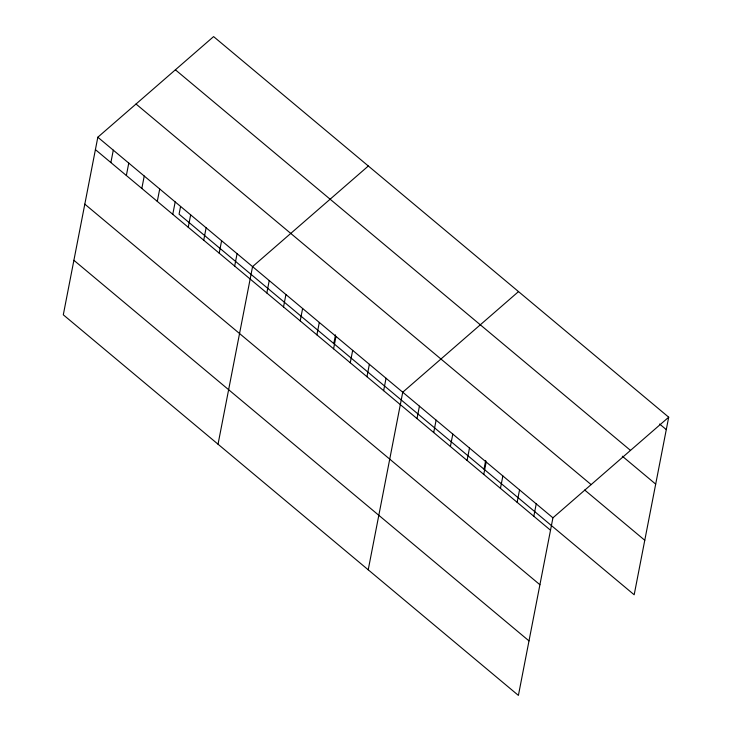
<?xml version="1.0" encoding="UTF-8"?>
<svg xmlns="http://www.w3.org/2000/svg" width="732" height="732" viewBox="0 0 732 732"><rect width="100%" height="100%" fill="white"/><g stroke="black" fill="none" stroke-linecap="round" stroke-linejoin="round"><path stroke-width="1.1" d="M97.823 137.223L63.3 314.806L518.402 695.4L552.925 517.817L668.7 417.194L213.598 36.6L97.823 137.223L552.925 517.817M110.88 162.568L113.295 150.161M126.352 175.515L128.768 163.099M141.825 188.453L144.241 176.037M157.298 201.392L159.713 188.984M172.77 214.33L175.186 201.922M180.557 206.552L179.075 214.183L634.177 594.777L668.7 417.194M188.243 227.277L190.659 214.86M203.725 240.215L206.131 227.798M219.197 253.153L221.604 240.746M234.67 266.091L237.077 253.684M218.035 444.205L252.558 266.622L368.333 165.999M266.832 292.992L269.239 280.576M283.513 306.946L285.928 294.529M300.202 320.9L302.618 308.492M316.892 334.853L319.308 322.446M333.81 343.583L335.503 334.863M333.582 348.807L335.988 336.4M350.262 362.761L352.678 350.353M366.952 376.724L369.367 364.307M383.641 390.678L386.048 378.261M368.223 569.798L402.737 392.224L518.512 291.601M417.011 418.585L419.427 406.178M433.701 432.539L436.116 420.131M450.39 446.493L452.797 434.085M467.08 460.455L469.487 448.039M483.998 469.185L485.691 460.465M483.761 474.409L486.176 461.993M500.45 488.363L502.866 475.956M517.14 502.317L519.546 489.909M533.82 516.27L536.236 503.863M659.614 424.029L666.285 429.611M175.387 69.805L630.49 450.4M622.319 456.21L655.689 484.117M136.024 104.017L591.127 484.611M584.703 490.037L644.773 540.271M95.407 149.63L550.51 530.224M84.811 204.137L539.914 584.731M73.895 260.299L528.998 640.893"/></g></svg>
